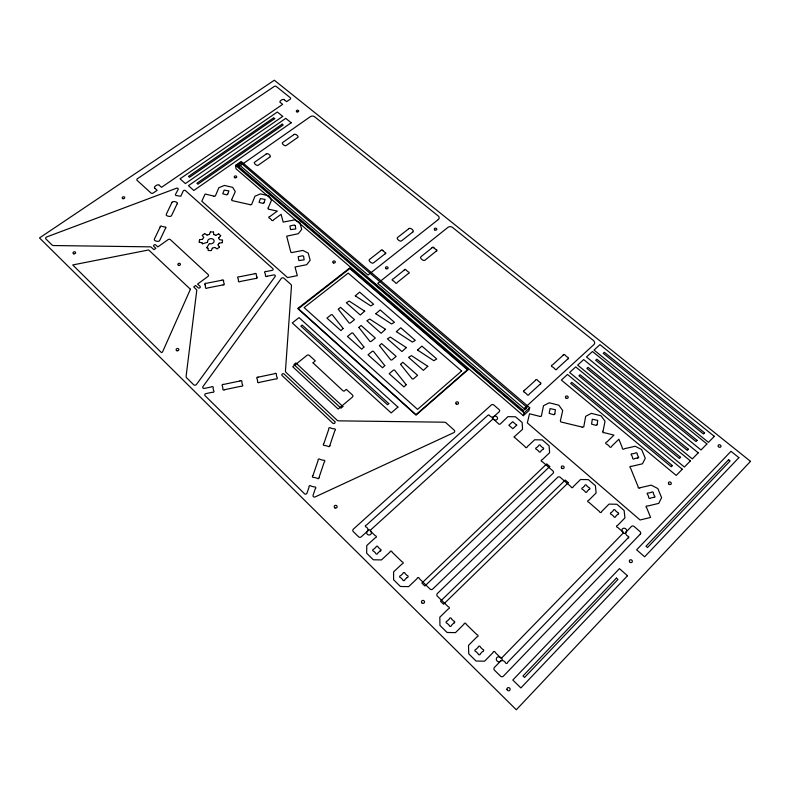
<?xml version="1.0" encoding="UTF-8"?>
<svg xmlns="http://www.w3.org/2000/svg" width="790" height="790" viewBox="0 0 790 790"><rect width="100%" height="100%" fill="white"/><g stroke="black" fill="none" stroke-linecap="round" stroke-linejoin="round"><path stroke-width="1.19" d="M222.286 242.609L222.533 240.259M199.189 242.165L199.465 239.814M603.066 431.133L605.041 421.188L601.032 415.787L591.364 413.368L585.667 416.32L583.751 426.916L582.171 427.222M560.505 420.379L562.697 410.543L558.816 405.201L549.248 402.791L543.51 405.714L541.367 416.202L539.797 416.508M523.345 415.688L524.106 412.903L529.705 407.768L241.138 161.466L235.539 165.367L236.013 168.784L523.345 415.688L528.925 410.563L529.705 407.768M319.13 477.2L324.246 462.041A1.096 0.988 -4.9 0 0 324.67 460.688A1.096 0.988 -4.9 0 0 323.209 460.294L320.078 459.454A1.096 0.988 -5.5 0 0 318.597 459.089A1.096 0.988 -5.5 0 0 318.133 460.412L312.949 475.56M329.904 445.284L334.851 430.609A1.076 0.958 -2.9 0 0 335.266 429.296A1.076 0.958 -2.9 0 0 333.834 428.911L330.743 428.091A1.076 0.958 -3.4 0 0 329.292 427.746A1.076 0.958 -3.4 0 0 328.838 429.029L323.821 443.684M211.463 250.489L212.224 248.287M525.715 409.171L526.861 407.265L240.565 162.622L238.876 167.539L238.412 164.123M209.498 234.304L210.288 232.023M408.667 228.656C410.119 226.997 414.799 230.72 412.943 232.082M268.235 207.918L271.533 200.097L268.778 195.831L260.512 193.886L254.963 196.206L251.615 204.541L250.223 204.827M231.835 199.327L235.292 191.585L232.635 187.349L224.429 185.433L218.86 187.724L215.354 195.979L213.952 196.266M165.456 228.389L159.847 240.18C159.807 242.688 152.5 240.841 154.494 238.886L160.133 227.115M177.108 203.879L171.667 215.334C171.578 217.704 164.508 215.917 166.384 214.07L171.864 202.635M293.791 134.567C295.243 132.997 299.667 136.749 297.632 137.648M266.072 154.011C267.494 152.391 271.967 156.094 269.844 157.18M218.06 244.861L219.057 243.221M206.733 247.695L209.232 243.735M202.566 239.222L203.672 237.523M560.317 420.507L560.821 421.939L582.003 427.044M218.781 237.76L220.667 235.815M526.861 407.265L523.336 410.593L236.961 165.14L240.565 162.622M540.054 384.256L529.053 394.269A1.057 0.909 15.3 0 1 528.046 395.158A1.057 0.909 15.3 0 1 526.94 394.23L524.57 392.235M567.674 359.075L556.98 368.821A1.047 0.879 16 0 1 555.992 369.681A1.047 0.879 16 0 1 554.886 368.782L552.526 366.846A1.047 0.879 15.7 0 1 551.44 365.918A1.047 0.879 15.7 0 1 552.388 365.039L563.073 355.312M524.451 390.369L535.452 380.385M408.272 273.587L397.232 282.465A0.988 0.82 2.9 0 1 396.215 283.245A0.988 0.82 2.9 0 1 395.227 282.425L393.124 280.657A0.988 0.82 2.7 0 1 392.156 279.808A0.988 0.82 2.7 0 1 393.134 279.008L404.184 270.15M436.05 251.269L425.287 259.92C424.2 262.27 418.364 257.431 421.188 256.533L431.952 247.912M268.047 208.027L268.245 209.143L277.339 211.088L269.963 216.49A1.136 0.899 -4.5 0 0 269.825 218.297L271.404 219.689A1.136 0.909 -4.4 0 0 273.686 219.729L281.102 214.327L283.185 222.099L294.571 219.897L299.835 222.504L301.721 229.396L298.314 233.702L286.681 236.19L290.858 252.277L292.31 252.583M384.868 253.955L373.818 262.635C372.673 264.986 366.985 260.048 369.809 259.238L380.859 250.588M412.656 232.102L401.893 240.565C400.787 242.886 395.049 238.076 397.884 237.257L408.647 228.823M231.648 199.436L231.875 200.561L250.045 204.64M177.296 203.79C178.639 201.815 172.181 200.561 171.795 202.487M217.211 248.791L219.452 247.151M202.339 235.302L204.59 233.692M269.637 157.19L258.626 164.942C257.52 167.036 252.227 162.572 255.032 161.891L266.042 154.169M297.366 137.667L286.612 145.232C285.496 147.315 280.312 142.97 283.018 142.259L293.762 134.725M215.996 235.252L218.593 233.958M212.382 248.149L214.603 247.448M202.457 243.804L207.592 242.244M207.227 235.055L209.34 234.433M640.009 487.766L651.197 485.129L657.813 488.536L661.605 497.661L658.732 503.388L647.445 506.074A1.047 0.899 29.5 0 0 646.121 506.39A1.047 0.899 29.5 0 0 646.635 507.674L650.605 517.45L640.078 519.978L527.335 422.907L529.507 413.772L539.629 416.33M224.745 389.668L241.148 386.211A1.057 0.909 -10.5 0 0 242.599 385.875A1.057 0.909 -10.5 0 0 242.342 384.621L241.77 381.945A1.057 0.909 -10.4 0 0 241.464 380.701A1.057 0.909 -10.4 0 0 240.012 380.987M259.495 382.34L275.75 378.914A1.047 0.909 -7.4 0 0 277.191 378.578A1.047 0.909 -7.4 0 0 276.915 377.344L276.293 374.687A1.047 0.899 -7.3 0 0 275.967 373.443A1.047 0.899 -7.3 0 0 274.525 373.739L258.3 377.136M223.649 384.414L240.002 380.978M221.783 280.262L206.259 283.324A1.007 0.82 -9.5 0 0 204.877 283.62A1.007 0.82 -9.5 0 0 205.094 284.746M254.558 273.804L239.163 276.836A0.997 0.81 -7.4 0 0 237.78 277.132A0.997 0.81 -7.4 0 0 238.027 278.248L238.56 280.638A0.997 0.82 -7.5 0 0 238.857 281.763A0.997 0.82 -7.5 0 0 240.229 281.497L255.674 278.455M222.82 284.953L207.266 288.024A1.007 0.82 -9.6 0 1 205.864 288.281A1.007 0.82 -9.6 0 1 205.607 287.165L205.084 284.756M292.458 252.445L302.847 250.41L308.209 253.096L310.164 260.236L306.718 264.699L295.035 266.99L297.297 275.641L287.55 277.576L201.796 201.223L205.114 194.034L213.774 196.078M267.257 276.204L273.765 274.93A1.313 1.076 -5.2 0 1 275.137 276.5L196.493 384.424A1.787 1.521 -13.8 0 1 193.649 384.74L186.726 377.906A2.804 2.38 -13.9 0 1 186.114 376.178L196.809 290.029L193.728 286.928L195.673 285.496L198.083 287.748A1.264 1.027 -10 0 0 199.85 287.777A1.264 1.027 -10 0 0 200.018 286.306L197.619 284.064L207.918 276.48A1.679 1.353 -9.2 0 0 208.125 274.545L170.403 239.676A1.649 1.304 -10.3 0 0 168.102 239.627L157.832 246.905L155.778 244.989A1.244 0.978 -11.1 0 0 154.05 244.959A1.244 0.978 -11.1 0 0 153.843 246.362L155.897 248.277L153.961 249.65L150.762 246.855L53.631 245.542A2.656 2.034 -15.3 0 1 51.913 244.89L45.939 239.005A1.679 1.284 -15.3 0 1 46.758 236.921L176.525 188.218A1.254 0.968 -8.7 0 1 178.165 189.363L175.38 194.636L175.884 195.486L180.792 196.285L183.24 190.953A1.264 0.968 -8.4 0 1 185.383 190.558L272.827 268.59A1.304 1.067 -5.2 0 1 272.115 270.358L266.112 271.562A0.988 0.81 -5.7 0 0 264.749 271.849A0.988 0.81 -5.7 0 0 265.006 272.955L265.578 275.335M219.235 243.103L222.148 242.728M199.603 239.696L202.378 239.34M210.446 231.934L213.349 231.983M208.372 250.539L211.305 250.588M219.551 239.647L222.425 240.14M199.307 242.283L201.944 242.737M280.272 102.552C278.376 101.643 283.027 98.177 284.39 99.738M154.761 188.306C152.914 187.062 157.961 183.497 159.333 185.176M206.792 247.823L207.839 248.109M213.902 234.571L215.779 235.262M204.788 233.682L207 235.035M214.821 247.468L217.013 248.801M284.39 99.886L286.612 101.653L290.137 99.254A1.501 1.106 -2.4 0 0 290.246 97.684L276.332 86.515A1.491 1.086 -2.9 0 0 274.229 86.475L137.44 178.708A1.6 1.215 -10.1 0 0 137.174 180.446L150.949 192.977A1.61 1.234 -9.8 0 0 153.191 193.017L157.141 190.321L154.968 188.326M280.47 102.562L282.672 104.359L161.535 187.309L159.323 185.344M433.937 247.951L436.021 249.66M382.834 250.628L384.878 252.336A0.988 0.8 2 0 1 385.076 253.916M239.726 168.27L243.103 171.163M246.48 174.067L248.188 175.518M249.887 176.98L254.143 180.633M261.855 187.25L264.453 189.472M267.04 191.694L269.637 193.915M277.468 200.64L280.983 203.652M283.61 205.904L285.368 207.415M298.669 218.82L303.133 222.652M304.93 224.192L308.515 227.273M311.221 229.594L313.936 231.914M317.56 235.025L319.377 236.585M345.171 258.695L347.037 260.305M350.77 263.505L352.459 264.956M356.695 268.59L358.384 270.042M361.79 272.965L363.499 274.426M368.683 278.87L386.122 293.831M387.06 294.631L391.702 298.61M395.425 301.8L397.133 303.261M400.54 306.194L402.248 307.656M410.82 315.003L413.397 317.225M421.198 323.91L423.805 326.142M428.18 329.894L429.928 331.395M439.605 339.69L441.373 341.201M444.029 343.482L446.696 345.773M450.26 348.825L452.038 350.355M472.785 368.14L480.103 374.411M482.838 376.761L485.613 379.131M487.46 380.711L491.143 383.881M492.99 385.461L500.445 391.84M504.099 394.97L507.545 397.923M517.045 406.07L518.783 407.561M521.39 409.793L523.138 411.284M235.539 165.367L524.106 412.903M218.791 233.968L220.667 235.667M218.06 245.038L219.492 246.994M202.309 235.46L203.682 237.356M218.741 237.938L219.393 239.528M202.082 242.866L202.309 243.735M256.799 277.043L256.227 274.663A1.007 0.82 -6.3 0 0 254.716 273.676M213.488 232.092L213.774 234.433M207.977 248.238L208.234 250.43M267.237 276.194A0.997 0.81 -5.7 0 1 265.875 276.451A0.997 0.81 -5.7 0 1 265.588 275.345M165.624 228.28A0.997 0.78 -10.1 0 0 164.656 226.997L161.95 226.355A0.997 0.78 -10.3 0 0 160.103 226.947M256.809 277.023A1.007 0.83 -6.4 0 1 255.881 278.515M221.951 280.134A1.017 0.83 -8.5 0 1 223.471 281.141L223.985 283.521A1.017 0.83 -8.5 0 1 223.027 285.002M224.577 389.806A1.076 0.928 -12 0 1 222.968 388.68L222.425 386.014A1.076 0.928 -11.9 0 1 223.432 384.355M323.643 443.832A1.106 0.988 -4.4 0 0 324.858 445.442L327.959 446.241A1.106 0.988 -3.9 0 0 329.963 445.491M312.771 475.708A1.116 1.017 -6.8 0 0 313.995 477.367L317.136 478.197A1.116 1.027 -6.3 0 0 319.18 477.417M259.327 382.478A1.076 0.928 -9 0 1 257.698 381.363L257.106 378.716A1.067 0.918 -8.9 0 1 258.083 377.077M207.642 241.72A3.249 2.587 -8.2 0 1 210.92 238.619A3.249 2.587 -8.2 0 1 214.06 241.473A3.249 2.587 -8.2 0 1 209.883 243.755M380.908 250.42A0.988 0.8 1.8 0 1 382.854 250.628M524.57 392.225A1.057 0.909 14.9 0 1 523.484 391.287A1.057 0.909 14.9 0 1 524.451 390.388M535.492 380.197A1.076 0.909 15.3 0 1 537.585 380.425L539.916 382.4A1.076 0.918 15.6 0 1 540.271 384.207M563.112 355.125A1.057 0.889 15.9 0 1 565.186 355.352L567.516 357.268A1.067 0.889 16.2 0 1 567.882 359.035M408.489 273.547A0.997 0.82 3.6 0 0 408.272 271.928L406.188 270.19A0.997 0.82 3.4 0 0 404.233 269.983M436.021 249.65A0.988 0.8 5.2 0 1 436.258 251.23M432.002 247.744A0.988 0.8 5 0 1 433.947 247.951M602.879 431.271A0.988 0.849 22.2 0 0 604.192 432.653L613.939 435.122L606.878 442.015A1.313 1.116 23.1 0 0 607.115 444.326L609.189 446.083A1.313 1.116 23.5 0 0 611.756 446.133L618.866 439.23L622.372 447.871A1.007 0.859 24.2 0 0 622.866 449.085A1.007 0.859 24.2 0 0 624.159 448.789L635.16 446.261L641.628 449.54L645.272 458.319L642.408 463.819L631.319 466.396A1.017 0.869 25.9 0 0 630.005 466.702A1.017 0.869 25.9 0 0 630.509 467.937L638.172 486.818A1.027 0.879 27.7 0 0 639.87 487.953M396.382 331.662L412.4 342.08L415.283 340.372L400.757 327.771L396.392 331.622M514.122 437.008L525.202 446.755A0.988 0.869 18.1 0 0 526.229 447.663A0.988 0.869 18.1 0 0 527.157 446.794L534.652 439.773L542.305 439.912L549.099 445.777L549.613 452.719L542.118 459.839A0.997 0.879 20.3 0 0 541.199 460.708A0.997 0.879 20.3 0 0 542.246 461.627L552.901 470.919A1.866 1.639 21.8 0 1 553.079 473.279L432.732 589.044A1.955 1.866 21.1 0 1 429.987 588.994L419.273 578.566A1.047 0.997 16.5 0 0 418.216 577.549A1.047 0.997 16.5 0 0 417.179 578.537L408.657 586.624L400.412 586.476L393.578 579.742L393.618 571.851L402.14 563.872A1.037 0.988 10.5 0 0 403.176 562.905A1.037 0.988 10.5 0 0 402.14 561.897L392.047 552.072A1.037 0.978 7 0 0 391.02 551.074A1.037 0.978 7 0 0 389.984 552.032L381.461 559.922L373.324 559.774L366.649 553.198L366.787 545.515L375.309 537.733A1.027 0.968 2.8 0 0 376.356 536.785A1.027 0.968 2.8 0 0 375.339 535.798L370.095 530.692A1.027 0.958 1.3 0 0 369.088 529.715A1.027 0.958 1.3 0 0 368.051 530.653L361.247 536.825A1.896 1.787 -0.7 0 1 358.561 536.775L353.318 531.63A1.896 1.778 -1.7 0 1 353.377 529.112L491.321 404.974A1.787 1.55 13.1 0 1 493.819 405.023L499.053 409.546A1.787 1.56 13.8 0 1 499.162 411.778L492.259 418.038L499.023 424.23L500.169 424.112L507.94 416.646L515.505 416.784L522.141 422.522L522.555 429.296L514.132 436.919M516.7 425.158L512.848 428.703L508.859 425.237L512.71 421.712L516.7 425.158M190.41 289.239L162.493 352.073L161.417 352.587L72.72 264.956L148.678 249.956L190.41 289.239M385.51 329.321L381.096 333.262L366.846 320.75L369.75 319.081L385.51 329.321M597.201 424.655L596.223 425.445L591.552 424.082L592.312 419.253L597.714 420.369L597.201 424.655M375.823 313.758L391.573 323.979L394.447 322.3L380.197 309.937L375.823 313.719M364.704 311.132L360.289 315.003L346.306 302.728L349.2 301.079L364.704 311.171M263.998 202.704L263.06 203.425L259.031 202.339L260.364 198.596L265.114 199.426L263.998 202.704M355.273 295.865L370.767 305.898L373.64 304.249L359.657 292.122L355.283 295.825M303.607 256.414L304.15 259.831L298.887 260.582L298.156 256.73L302.669 255.723L303.607 256.414M295.272 225.673L295.796 228.972L290.542 229.614L289.91 225.98L294.354 225.002L295.272 225.673M554.807 413.97L553.889 414.75L549.198 413.407L550.057 408.618L555.41 409.724L554.807 413.97M406.208 384.71L403.996 386.932L389.184 373.7L393.479 370.076L394.536 370.076L406.208 384.71M227.727 194.162L226.769 194.873L222.78 193.797L224.182 190.094L228.893 190.913L227.727 194.162M487.598 415.54L366.392 525.133A1.017 0.958 0.8 0 0 365.355 526.071A1.017 0.958 0.8 0 0 366.363 527.049L367.232 527.898A2.686 2.518 0.5 0 1 367.162 531.463A2.35 2.212 1.3 0 0 367.429 534.386A2.35 2.212 1.3 0 0 370.55 534.484A2.35 2.212 1.3 0 0 371.004 531.571A1.491 1.402 2 0 1 371.033 529.596L492.17 419.668A1.422 1.244 13.9 0 1 494.165 419.707A2.222 1.945 13.9 0 0 497.058 419.421A2.222 1.945 13.9 0 0 496.9 416.814A2.222 1.945 13.9 0 0 493.967 416.488A2.548 2.222 13.5 0 1 490.393 416.419L488.812 414.839L487.608 415.451M400.579 364.338L412.262 378.953L413.318 378.953L417.584 375.309L402.772 362.245L400.579 364.338M427.775 366.303L423.371 370.362L408.558 357.366L411.472 355.619L427.775 366.303M313.038 362.877L343.235 391.001L344.223 391.099L346.336 389.361L352.419 394.951A1.768 1.55 -0.7 0 1 352.36 397.143L338.169 409.052L292.764 366.777L306.935 355.391A1.738 1.491 -4.2 0 1 309.384 355.431L315.259 360.832L313.038 362.877M417.545 350.049L433.829 360.704L436.722 358.956L421.909 346.109L417.545 350.049M384.779 365.612L382.558 367.785L368.031 354.809L372.327 351.264L373.374 351.264L384.779 365.612M379.427 345.635L390.833 359.973L391.889 359.964L396.146 356.399L381.619 343.581L379.437 345.576M406.346 347.57L401.942 351.55L387.406 338.801L390.319 337.093L406.346 347.61M363.943 347.047L361.721 349.18L347.472 336.451L351.767 332.975L352.804 332.965L363.943 347.047M358.867 327.455L370.006 341.517L371.043 341.517L375.309 338.021L361.06 325.441L358.867 327.455M291.471 285.911L285.457 370.796A2.755 2.38 -6.2 0 0 286.148 372.515L336.915 420.073A2.824 2.508 -2.2 0 0 338.91 420.853L444.128 422.196A2.834 2.518 9.4 0 1 446.162 422.966L454.151 430.096A1.807 1.6 10.5 0 1 453.796 432.644L315.101 496.94A1.471 1.353 -7.6 0 1 313.067 495.35L315.259 488.783A1.106 1.017 -7.2 0 0 315.694 487.391A1.106 1.017 -7.2 0 0 314.223 486.986L311.053 486.117A1.106 1.017 -7.8 0 0 309.552 485.751A1.106 1.017 -7.8 0 0 309.068 487.104L306.964 493.187A1.471 1.353 -8.7 0 1 304.486 493.74L205.054 395.662A1.412 1.215 -13.6 0 1 205.884 393.627L212.362 392.245A1.067 0.918 -12.9 0 0 213.823 391.909A1.067 0.918 -12.9 0 0 213.586 390.645L213.043 387.949A1.067 0.909 -12.8 0 0 212.757 386.695A1.067 0.909 -12.8 0 0 211.305 386.991L204.314 388.423A1.402 1.205 -13.4 0 1 202.911 386.656L281.26 278.485A1.669 1.373 -4.7 0 1 283.926 278.218L290.799 284.341A2.637 2.173 -4.4 0 1 291.471 285.911M343.137 328.512L340.915 330.595L326.932 318.113L331.237 314.706L332.264 314.706L343.137 328.512M338.318 309.295L349.2 323.09L350.237 323.09L354.503 319.654L340.52 307.32L338.318 309.295M750.5 461.36L516.314 709.776L39.5 237.938L274.328 80.224L750.5 461.36M738.887 457.647L644.63 556.802L636.631 549.81L730.997 451.307L738.887 457.647M627.487 575.762L520.887 687.942L512.809 680.032L619.469 568.642L627.487 575.762M728.617 459.701L645.983 546.226L647.514 547.549L730.128 460.916L728.617 459.701M616.427 578.092L523.01 675.954L524.56 677.455L617.958 579.455L616.427 578.092M640.305 534.099L503.378 676.181A2.094 1.965 47.9 0 1 500.514 676.131L494.56 670.285A2.084 1.965 46.7 0 1 494.441 667.422L501.225 660.44A1.116 1.047 44.6 0 0 502.262 659.374A1.116 1.047 44.6 0 0 501.127 658.268L495.261 652.55A1.116 1.047 43.1 0 0 494.135 651.454A1.116 1.047 43.1 0 0 493.098 652.51L484.596 661.19L476.064 661.042L468.747 653.834L468.5 645.39L477.002 636.829A1.096 1.037 38.7 0 0 478.039 635.792A1.096 1.037 38.7 0 0 476.933 634.716L466.14 624.209A1.086 1.037 35 0 0 465.043 623.142A1.086 1.037 35 0 0 464.007 624.169L455.494 632.622L447.081 632.474L439.951 625.443L439.813 617.217L448.325 608.883A1.067 1.027 28.8 0 0 449.362 607.865A1.067 1.027 28.8 0 0 448.286 606.819L437.393 596.213A1.965 1.876 24.1 0 1 437.354 593.537L557.671 477.288A1.876 1.649 22.8 0 1 560.268 477.338L571.091 486.778A1.017 0.899 24.3 0 0 572.158 487.707A1.017 0.899 24.3 0 0 573.076 486.808L580.551 479.5L588.352 479.639L595.423 485.741L596.114 492.96L588.649 500.376A1.027 0.909 26.5 0 0 587.73 501.295A1.027 0.909 26.5 0 0 588.817 502.243L599.521 511.574A1.037 0.909 28 0 0 600.627 512.532A1.037 0.909 28 0 0 601.545 511.614L609.001 504.109L616.891 504.257L624.13 510.508L624.939 517.904L617.494 525.508A1.057 0.918 30 0 0 616.575 526.446A1.057 0.918 30 0 0 617.691 527.414L623.508 532.49A1.057 0.918 30.8 0 0 624.633 533.467A1.057 0.918 30.8 0 0 625.542 532.529L631.467 526.436A1.955 1.699 30.7 0 1 634.123 526.486L640.019 531.591A1.965 1.699 31.4 0 1 640.305 534.099M627.892 538.079L507.526 662.415A1.126 1.047 45.2 0 1 506.499 663.481A1.126 1.047 45.2 0 1 505.363 662.375L504.366 661.418A2.943 2.765 45.5 0 0 500.347 661.349A2.558 2.409 44.6 0 1 497.038 660.954A2.558 2.409 44.6 0 1 496.851 657.645A2.558 2.409 44.6 0 1 500.11 657.27A1.629 1.531 43.9 0 0 502.341 657.31L622.708 533.596A1.541 1.343 30.7 0 0 622.49 531.611A2.419 2.113 30.7 0 1 622.579 528.727A2.419 2.113 30.7 0 1 625.69 528.826A2.419 2.113 30.7 0 1 626.322 531.729A2.775 2.419 31.1 0 0 626.707 535.294L627.685 536.143A1.057 0.928 31.4 0 1 628.81 537.131A1.057 0.928 31.4 0 1 627.892 538.079M682.274 469.23L676.23 475.432L561.374 380.079L567.487 374.46L682.274 469.23M690.381 460.906L684.397 467.048L569.639 372.485L575.703 366.906L690.381 460.906M698.251 452.828L692.317 458.921L577.658 365.108L583.672 359.578L698.251 452.828M706.922 443.931L701.036 449.974L586.496 356.991L592.461 351.51L706.922 443.931M714.318 436.347L708.472 442.341L594.031 350.069L599.946 344.628L714.318 436.347M672.399 465.587L671.243 466.762L570.647 383.436L571.822 382.35L672.399 465.587M680.545 457.291L679.4 458.457L578.892 375.813L580.048 374.737L680.545 457.291M688.446 449.243L687.31 450.399L586.881 368.416L588.037 367.35L688.446 449.243M697.145 440.376L696.02 441.521L595.69 360.26L596.835 359.213L697.145 440.376M704.562 432.821L703.436 433.957L603.205 353.318L604.33 352.271L704.562 432.821M482.631 651.444L480.35 653.764A1.106 1.057 43.3 0 1 479.303 654.821A1.106 1.057 43.3 0 1 478.187 653.725L476.024 651.612A1.106 1.047 42.4 0 1 474.909 650.516A1.106 1.047 42.4 0 1 475.955 649.459L478.246 647.148A1.106 1.047 41.6 0 1 479.283 646.092A1.106 1.047 41.6 0 1 480.399 647.188L482.552 649.291A1.106 1.047 42.5 0 1 483.668 650.387A1.106 1.047 42.5 0 1 482.631 651.444M617.691 514.32L615.696 516.344A1.047 0.909 29 0 1 614.778 517.272A1.047 0.909 29 0 1 613.672 516.305L611.539 514.448A1.047 0.909 28.6 0 1 610.433 513.49A1.047 0.909 28.6 0 1 611.342 512.572L613.346 510.547A1.037 0.909 28.5 0 1 614.255 509.629A1.037 0.909 28.5 0 1 615.361 510.587L617.494 512.433A1.047 0.909 28.9 0 1 618.6 513.391A1.047 0.909 28.9 0 1 617.691 514.32M453.687 623.122L451.406 625.384A1.086 1.037 33.8 0 1 450.359 626.411A1.086 1.037 33.8 0 1 449.263 625.344L447.17 623.28A1.076 1.037 32.5 0 1 446.083 622.214A1.076 1.037 32.5 0 1 447.12 621.187L449.411 618.935A1.076 1.027 32 0 1 450.458 617.908A1.076 1.027 32 0 1 451.544 618.975L453.638 621.029A1.076 1.037 33.2 0 1 454.734 622.095A1.076 1.037 33.2 0 1 453.687 623.122M589.004 489.454L587 491.439A1.027 0.899 25.5 0 1 586.091 492.338A1.027 0.899 25.5 0 1 585.005 491.4L582.921 489.583A1.027 0.899 25.1 0 1 581.845 488.654A1.027 0.899 25.1 0 1 582.753 487.746L584.758 485.781A1.017 0.889 25 0 1 585.667 484.882A1.017 0.889 25 0 1 586.753 485.82L588.836 487.618A1.027 0.899 25.4 0 1 589.913 488.556A1.027 0.899 25.4 0 1 589.004 489.454M568.316 482.69L443.555 604.212L440.484 601.22L565.265 480.034L568.316 482.69M549.751 466.515L424.872 586.012L421.86 583.069L546.749 463.898L549.751 466.515M407.087 577.52L404.806 579.682A1.047 1.007 12.9 0 1 403.759 580.67A1.047 1.007 12.9 0 1 402.712 579.653L400.698 577.668A1.047 1.007 11.6 0 1 399.651 576.651A1.047 1.007 11.6 0 1 400.698 575.663L402.989 573.51A1.047 0.997 12.2 0 1 404.036 572.523A1.047 0.997 12.2 0 1 405.072 573.55L407.087 575.515A1.047 0.997 13.4 0 1 408.134 576.542A1.047 0.997 13.4 0 1 407.087 577.52M542.72 449.352L540.706 451.248A0.997 0.869 19.4 0 1 539.787 452.117A0.997 0.869 19.4 0 1 538.75 451.209L536.746 449.471A0.988 0.869 19 0 1 535.709 448.562A0.988 0.869 19 0 1 536.627 447.703L538.632 445.807A0.988 0.869 19.1 0 1 539.55 444.948A0.988 0.869 19.1 0 1 540.587 445.846L542.592 447.584A0.997 0.869 19.4 0 1 543.629 448.483A0.997 0.869 19.4 0 1 542.72 449.352M380.029 551.045L377.738 553.148A1.037 0.978 3.4 0 1 376.692 554.116A1.037 0.978 3.4 0 1 375.675 553.119L373.709 551.183A1.037 0.978 2.6 0 1 372.692 550.186A1.037 0.978 2.6 0 1 373.739 549.228L376.03 547.124A1.027 0.978 3.4 0 1 377.077 546.167A1.027 0.978 3.4 0 1 378.094 547.164L380.049 549.09A1.037 0.978 4.2 0 1 381.076 550.087A1.037 0.978 4.2 0 1 380.029 551.045M525.864 406.84L523.987 408.558L377.709 283.353L447.979 227.352A3.229 2.577 5.8 0 1 452.532 227.441L593.428 340.5A3.486 2.864 16.9 0 1 593.853 344.637L525.864 406.84M461.627 371.004L417.545 409.388L304.12 307.577L348.202 273.113L461.627 371.004M467.423 369.779L416.004 414.661L298.373 308.712L349.802 268.59L467.423 369.779M468.095 369.661L416.034 415.115L297.712 308.515L349.772 267.919L468.095 369.661M397.923 407.087L391.159 412.923L292.27 322.922L299.025 317.62L397.923 407.087M388.799 403.651L387.505 404.757L300.862 326.092L302.155 325.075L388.799 403.651M342.87 406.544L340.934 408.183L293.929 364.496L295.865 362.936L342.87 406.544M438.282 219.561L368.012 275.048L240.259 165.693L310.332 116.683A3.032 2.271 -1.5 0 1 314.608 116.762L438.213 215.956A3.209 2.548 4.8 0 1 438.282 219.561M282.168 124.148L196.898 183.27L197.925 184.179L283.205 124.998L282.168 124.148M291.194 122.776L193.846 190.469L188.445 185.68L285.763 118.352L291.194 122.776M274.752 118.619L189.491 177.325L188.464 176.427L273.725 117.779L274.752 118.619M282.721 116.406L185.393 183.576L180.041 178.817L277.339 112.022L282.721 116.406M653.537 497.344L650.634 498.036A1.037 0.889 28.9 0 1 649.311 498.352A1.037 0.889 28.9 0 1 648.788 497.078L647.78 494.629A1.037 0.889 28.6 0 1 647.267 493.355A1.037 0.889 28.6 0 1 648.59 493.049L651.483 492.358A1.037 0.889 28.6 0 1 652.807 492.051A1.037 0.889 28.6 0 1 653.32 493.316L654.337 495.755A1.037 0.889 29 0 1 654.861 497.029A1.037 0.889 29 0 1 653.537 497.344M637.323 457.973L634.469 458.635A1.017 0.859 25.4 0 1 633.165 458.941A1.017 0.859 25.4 0 1 632.671 457.716L631.704 455.356A1.007 0.859 25.1 0 1 631.2 454.141A1.007 0.859 25.1 0 1 632.504 453.845L635.348 453.184A1.007 0.859 25.2 0 1 636.641 452.877A1.007 0.859 25.2 0 1 637.145 454.102L638.113 456.452A1.017 0.859 25.5 0 1 638.616 457.667A1.017 0.859 25.5 0 1 637.323 457.973M334.723 421.514L284.124 374.026A1.313 1.136 -6.7 0 0 282.267 373.996A1.313 1.136 -6.7 0 0 282.158 375.606L332.758 423.173A1.343 1.195 -2.9 0 0 334.664 423.203A1.343 1.195 -2.9 0 0 334.723 421.514M333.36 262.892A1.294 1.057 -1.2 0 0 335.335 262.013A1.294 1.057 -1.2 0 0 333.429 261.065A1.294 1.057 -1.2 0 0 333.36 262.892M234.926 177.76A1.244 0.958 -5.7 0 0 236.714 176.763A1.244 0.958 -5.7 0 0 234.788 176.111A1.244 0.958 -5.7 0 0 234.926 177.76M434.767 229.939A1.274 1.017 4.9 0 0 436.801 229.327A1.274 1.017 4.9 0 0 435.053 228.211A1.274 1.017 4.9 0 0 434.767 229.939M386.073 268.679A1.294 1.067 2.2 0 0 388.097 267.909A1.294 1.067 2.2 0 0 386.251 266.842A1.294 1.067 2.2 0 0 386.073 268.679M334.98 507.931A1.471 1.373 -4.6 0 0 337.142 506.637A1.471 1.373 -4.6 0 0 334.881 505.56A1.471 1.373 -4.6 0 0 334.98 507.931M73.796 253.827A1.323 1.027 -14.8 0 0 75.593 252.543A1.323 1.027 -14.8 0 0 73.49 252.069A1.323 1.027 -14.8 0 0 73.796 253.827M296.941 111.864A1.185 0.889 -2.1 0 0 298.689 111.044A1.185 0.889 -2.1 0 0 296.892 110.333A1.185 0.889 -2.1 0 0 296.941 111.864M456.205 403.957A1.402 1.225 9.9 0 0 458.496 403.354A1.402 1.225 9.9 0 0 456.669 401.883A1.402 1.225 9.9 0 0 456.205 403.957M506.953 689.374A1.669 1.56 50.5 0 0 509.55 690.519A1.669 1.56 50.5 0 0 509.096 687.725A1.669 1.56 50.5 0 0 506.953 689.374M718.396 446.577A1.491 1.215 27.7 0 0 720.875 446.725A1.491 1.215 27.7 0 0 719.423 444.731A1.491 1.215 27.7 0 0 718.396 446.577M629.521 561.73A1.57 1.373 33.7 0 0 632.138 562.075A1.57 1.373 33.7 0 0 630.864 559.764A1.57 1.373 33.7 0 0 629.521 561.73M122.914 198.675A1.274 0.968 -11.2 0 0 124.711 197.559A1.274 0.968 -11.2 0 0 122.727 196.996A1.274 0.968 -11.2 0 0 122.914 198.675M177.019 350.76A1.383 1.155 -13.4 0 0 178.826 349.328A1.383 1.155 -13.4 0 0 176.585 348.805A1.383 1.155 -13.4 0 0 177.019 350.76M178.599 265.381A1.313 1.057 -10.4 0 0 180.426 264.166A1.313 1.057 -10.4 0 0 178.352 263.574A1.313 1.057 -10.4 0 0 178.599 265.381M668.646 483.845A1.511 1.274 28.6 0 0 671.164 484.003A1.511 1.274 28.6 0 0 669.742 481.93A1.511 1.274 28.6 0 0 668.646 483.845M565.818 397.933A1.412 1.195 18 0 0 568.158 397.627A1.412 1.195 18 0 0 566.489 395.968A1.412 1.195 18 0 0 565.818 397.933M561.601 468.016A1.471 1.284 22.2 0 0 564.06 467.838A1.471 1.284 22.2 0 0 562.47 465.962A1.471 1.284 22.2 0 0 561.601 468.016M421.751 602.74A1.55 1.491 22.3 0 0 424.408 602.533A1.55 1.491 22.3 0 0 422.838 600.4A1.55 1.491 22.3 0 0 421.751 602.74"/></g></svg>
